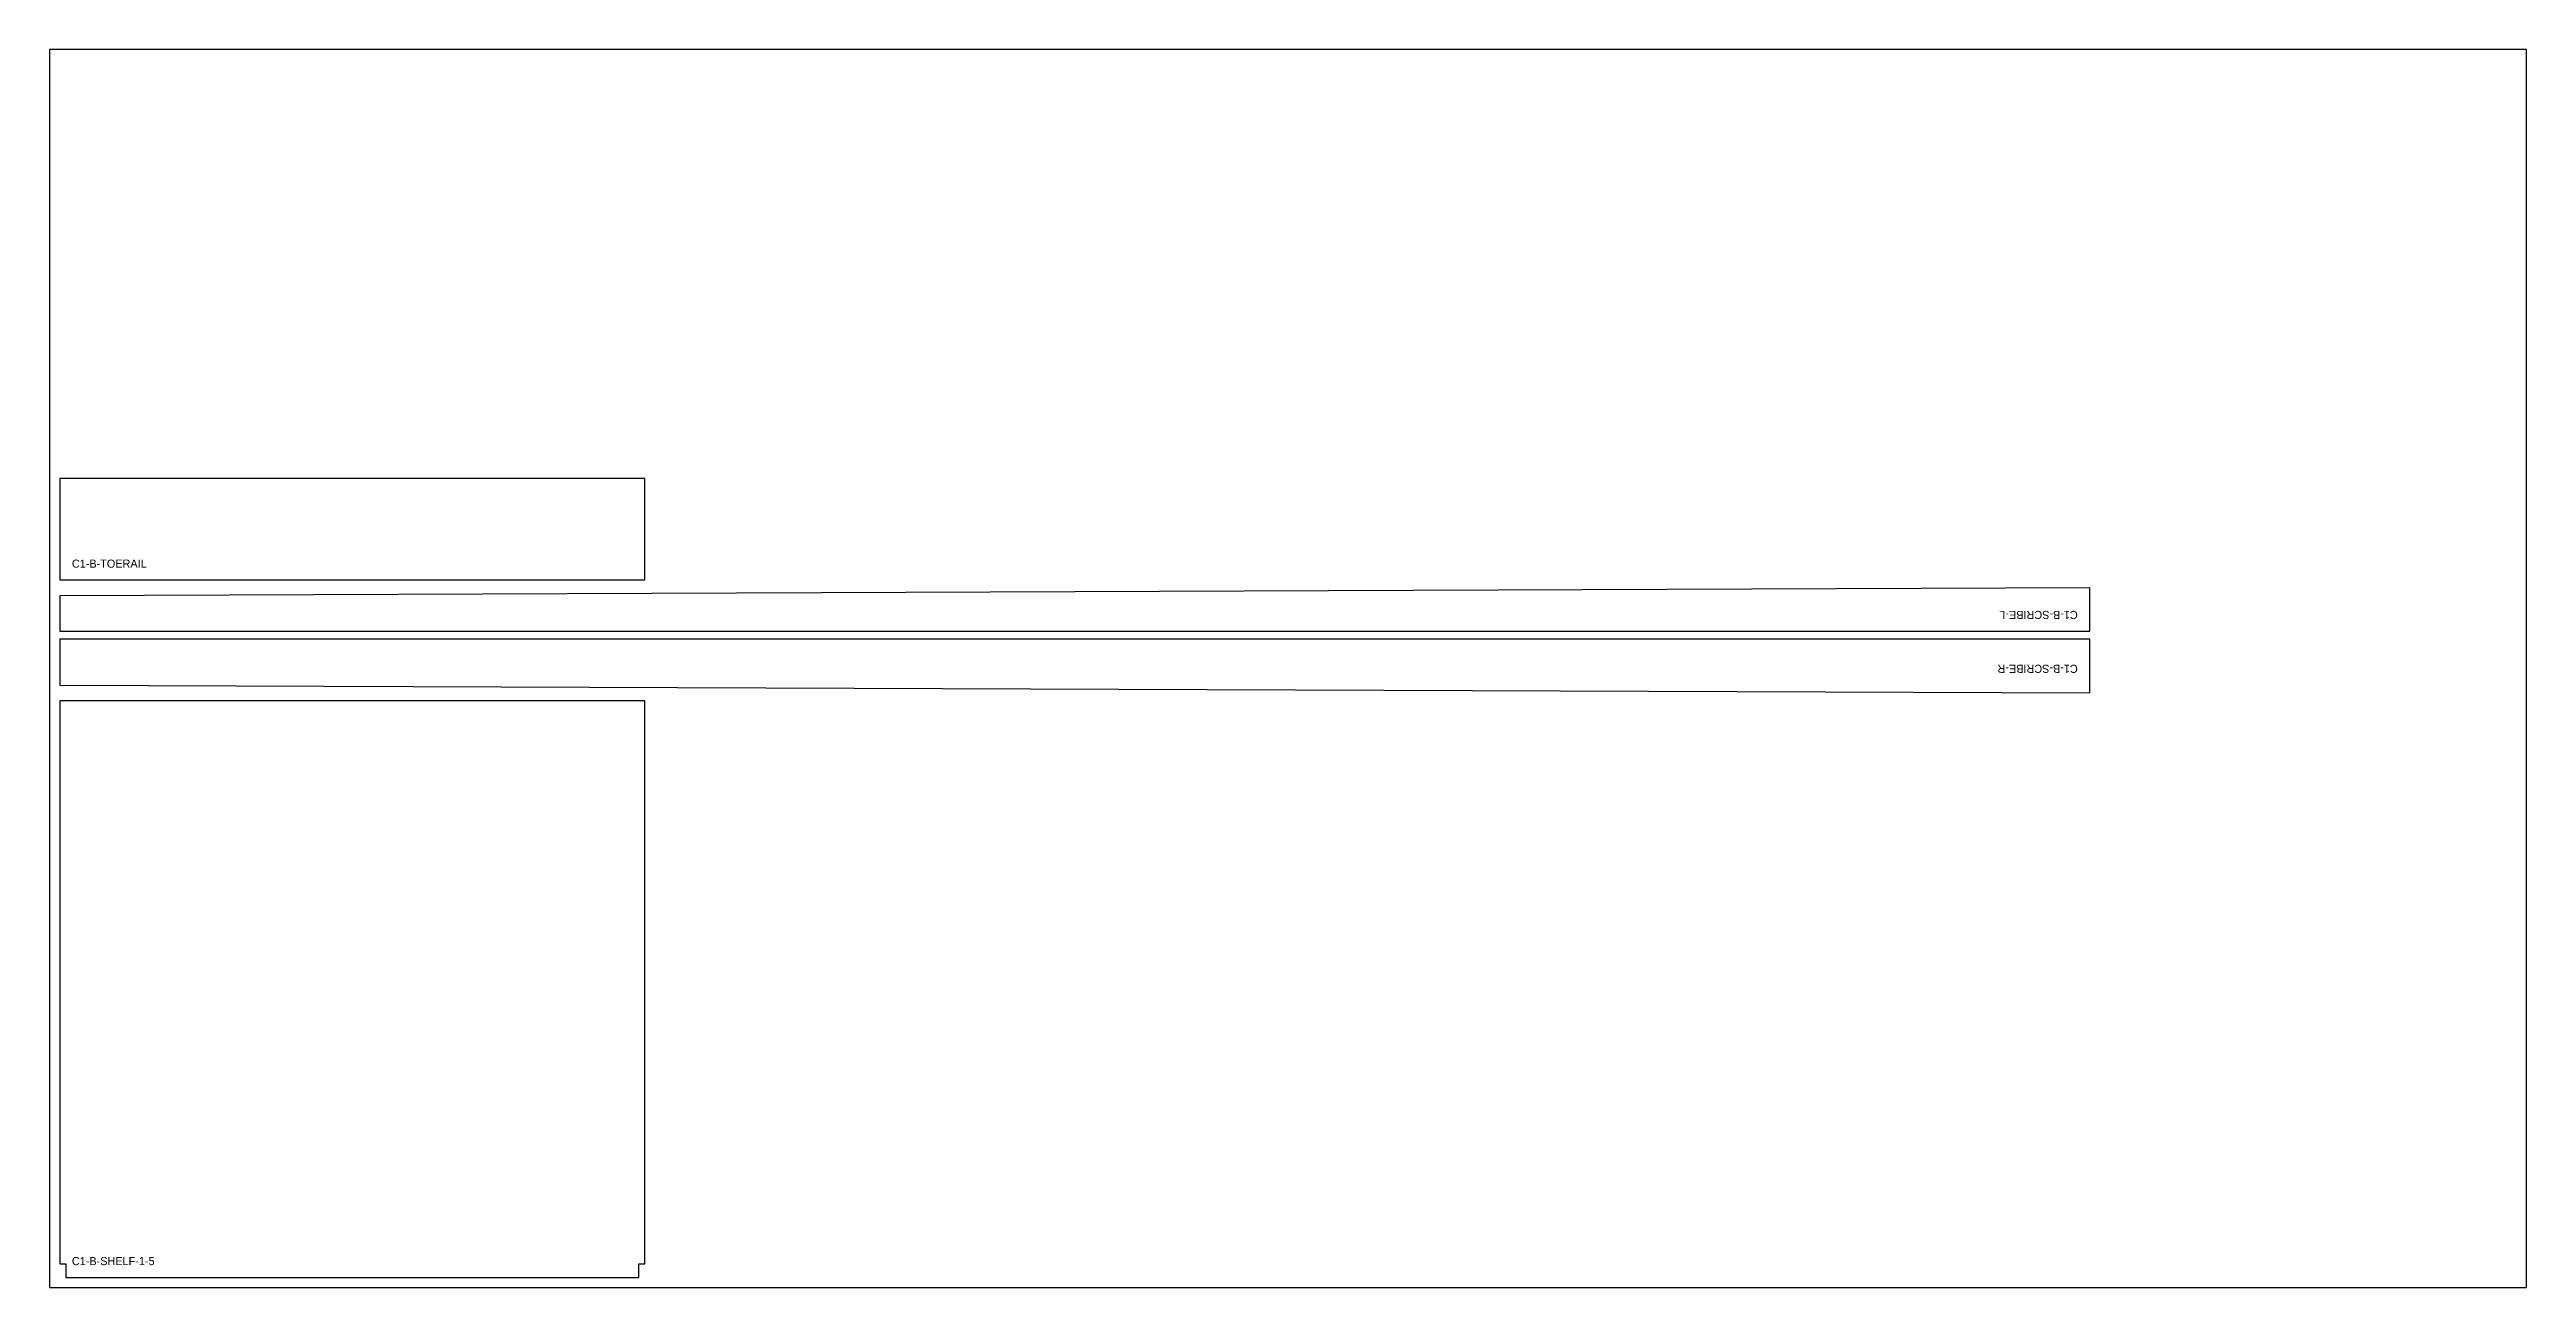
# Model space of a CAD drawing. Header units: millimetres. Extents: x 0 to 2440, y 0 to 1220.
import ezdxf

# ---------------------------------------------------------------- set-up
doc = ezdxf.new("R2010")
doc.units = ezdxf.units.MM
for name, color, linetype in [('LABEL', 8, 'CONTINUOUS'), ('OUTLINE', 7, 'CONTINUOUS'), ('SHEET', 8, 'CONTINUOUS')]:
    doc.layers.add(name, color=color, linetype=linetype)

msp = doc.modelspace()

# ---------------------------------------------------------------- linework, layer by layer
at = {"layer": 'OUTLINE'}
for points in [[(10, 697.338095), (586.4, 697.338095), (586.4, 797.338095), (10, 797.338095)], [(2010, 646.781016), (2010, 689.338095), (10, 681.719048), (10, 646.781016)], [(2010, 586.1), (2010, 638.781016), (10, 638.781016), (10, 593.719048)], [(10, 23.15), (16, 23.15), (16, 10), (580.4, 10), (580.4, 23.15), (586.4, 23.15), (586.4, 578.1), (10, 578.1)]]:
    msp.add_lwpolyline(points, close=True, dxfattribs=at)
at = {"layer": 'SHEET'}
msp.add_lwpolyline([(0, 0), (2440, 0), (2440, 1220), (0, 1220)], close=True, dxfattribs=at)

# ---------------------------------------------------------------- texts
at = {"layer": 'LABEL'}
for s, p in [('C1-B-TOERAIL', (22, 709.338095)), ('C1-B-SHELF-1-5', (22, 22))]:
    msp.add_text(s, height=8, dxfattribs=at).set_placement(p)
for s, p in [('C1-B-SCRIBE-L', (1998, 666.781016)), ('C1-B-SCRIBE-R', (1998, 613.719048))]:
    msp.add_text(s, height=8, rotation=180, dxfattribs=at).set_placement(p)

doc.saveas('drawing.dxf')
